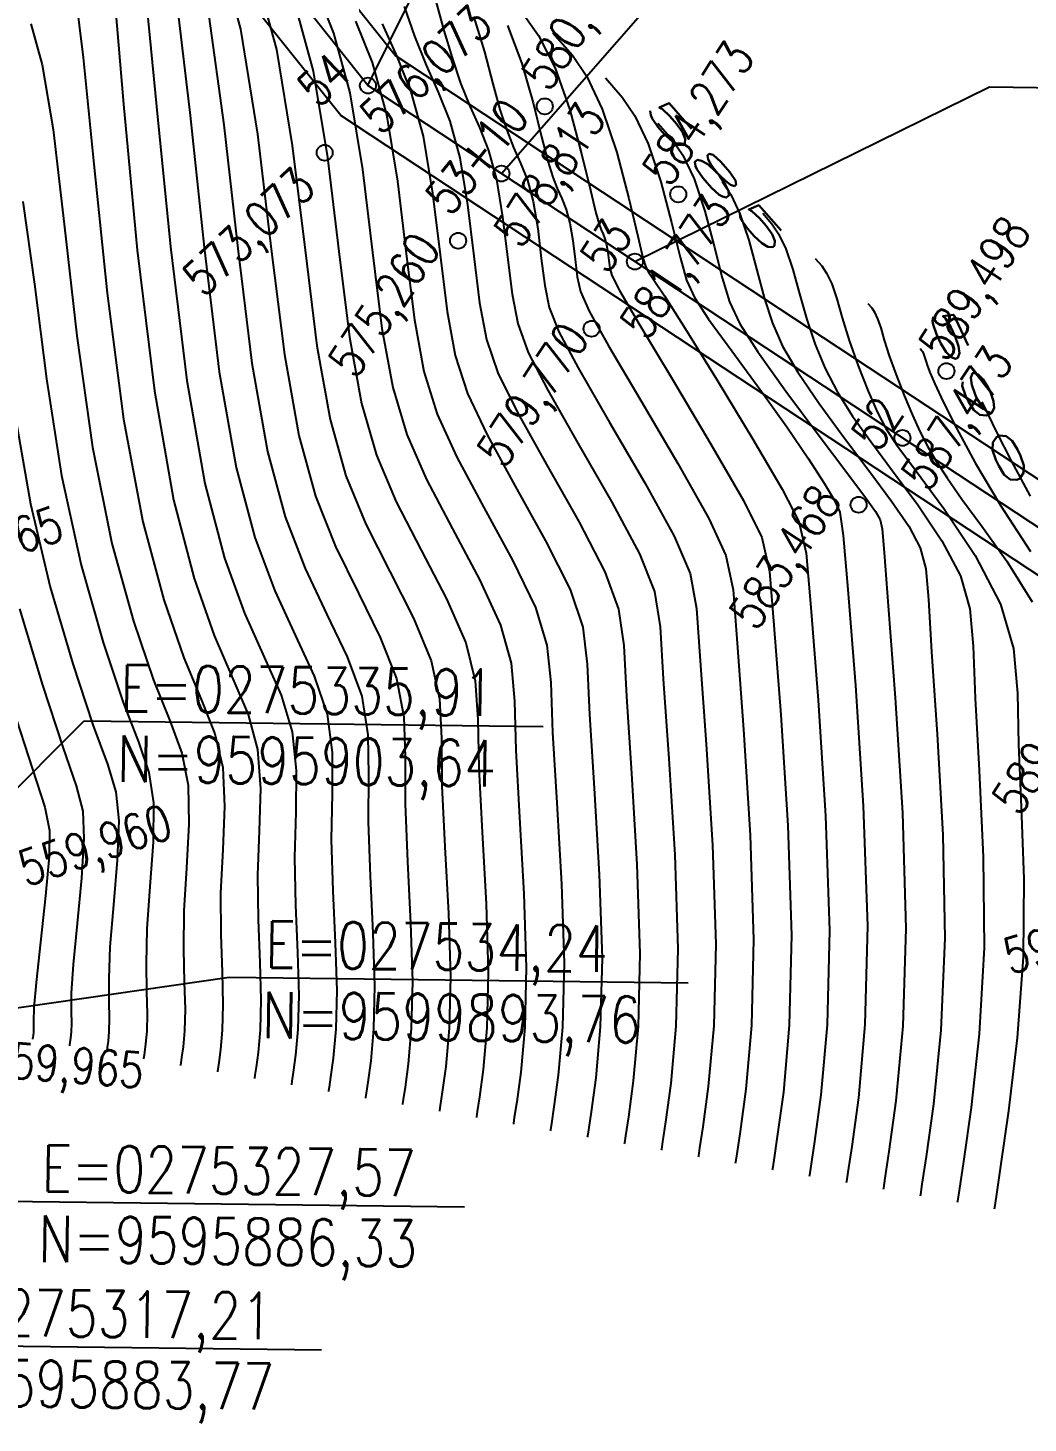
# Model space of a CAD drawing. Header units: millimetres. Extents: x 276147 to 291056, y 9594849 to 9609891.
# Drawn here: x 283620.3 to 283682.9, y 9603522.6 to 9603609.9 of the extents above; entities that cross this region are included whole.
import ezdxf
from ezdxf.enums import TextEntityAlignment as Align

# ---------------------------------------------------------------- set-up
doc = ezdxf.new("R2010")
doc.units = ezdxf.units.MM
doc.header["$LTSCALE"] = 10
doc.linetypes.add('CONTINUO', pattern=[0])
for name, color, linetype in [('Curvas mestras', 30, 'Continuous'), ('Curvas simples', 9, 'Continuous'), ('Curvas texto', 2, 'Continuous'), ('LINHA02', 8, 'Continuous'), ('TEXTO-PAPEL', 7, 'Continuous'), ('TEXTO02', 3, 'Continuous'), ('Top_malha_coord', 8, 'Continuous')]:
    doc.layers.add(name, color=color, linetype=linetype)
doc.styles.add('ROMANS', font='romans.shx', dxfattribs={"width": 0.8, "height": 4})
doc.styles.add('SIMPLEX', font='simplex', dxfattribs={"height": 0.2})

# ---------------------------------------------------------------- blocks, each defined once
blk = doc.blocks.new('Curvas')
at = {"layer": 'Curvas mestras', "linetype": 'CONTINUO'}
for points in [[(275335.411608, 9595956.176751, 565), (275336.113511, 9595953.596493, 565), (275336.805938, 9595949.561094, 565), (275337.501309, 9595943.647199, 565), (275338.285412, 9595936.654597, 565), (275339.262375, 9595929.688862, 565), (275340.488247, 9595923.674985, 565), (275341.826753, 9595918.815631, 565), (275343.093534, 9595915.13288, 565), (275344.127682, 9595912.545015, 565), (275344.862079, 9595910.555116, 565), (275345.253059, 9595908.562463, 565), (275345.295879, 9595906.119519, 565), (275345.141492, 9595903.391473, 565), (275344.979778, 9595900.696694, 565), (275344.952874, 9595898.300349, 565), (275345.011942, 9595896.254787, 565), (275345.060401, 9595894.559157, 565), (275345.026498, 9595893.211823, 565), (275344.937782, 9595892.208021, 565), (275344.84663, 9595891.542209, 565), (275344.793915, 9595891.191295, 565), (275344.774494, 9595891.062011, 565), (275344.771719, 9595891.043542, 565)], [(275346.543162, 9595956.644943, 570), (275347.488345, 9595949.848217, 570), (275348.353797, 9595942.131872, 570), (275349.23556, 9595934.95377, 570), (275350.216207, 9595929.433845, 570), (275351.324423, 9595925.340319, 570), (275352.575422, 9595922.103491, 570), (275353.939055, 9595919.238358, 570), (275355.20373, 9595916.598729, 570), (275356.112494, 9595914.123111, 570), (275356.496683, 9595911.720962, 570), (275356.540789, 9595909.185539, 570), (275356.517592, 9595906.281047, 570), (275356.631126, 9595902.883247, 570), (275356.810435, 9595899.314113, 570), (275356.915815, 9595896.007178, 570), (275356.848244, 9595893.321875, 570), (275356.671428, 9595891.32125, 570), (275356.489758, 9595889.994253, 570), (275356.384694, 9595889.294865, 570), (275356.345987, 9595889.037196, 570), (275356.340457, 9595889.000386, 570)], [(275355.728775, 9595956.345362, 575), (275356.7627, 9595953.752353, 575), (275357.65794, 9595950.5002, 575), (275358.347543, 9595946.329878, 575), (275358.899167, 9595941.794817, 575), (275359.414121, 9595937.651566, 575), (275360.005019, 9595934.432078, 575), (275360.8297, 9595931.769929, 575), (275362.057309, 9595929.074101, 575), (275363.750427, 9595925.931702, 575), (275365.54538, 9595922.642342, 575), (275366.971929, 9595919.683759, 575), (275367.697487, 9595917.322405, 575), (275367.940086, 9595914.979605, 575), (275368.055406, 9595911.8654, 575), (275368.309378, 9595907.466144, 575), (275368.608928, 9595902.373439, 575), (275368.771228, 9595897.455199, 575), (275368.669989, 9595893.431927, 575), (275368.405075, 9595890.434478, 575), (275368.132887, 9595888.446297, 575), (275367.975474, 9595887.398435, 575), (275367.91748, 9595887.012381, 575), (275367.909195, 9595886.95723, 575)], [(275365.224447, 9595956.068641, 580), (275366.125129, 9595953.687924, 580), (275366.8265, 9595951.229122, 580), (275367.359356, 9595949.095101, 580), (275367.757918, 9595947.585017, 580), (275368.070121, 9595946.583167, 580), (275368.347328, 9595945.870139, 580), (275368.627952, 9595945.242924, 580), (275368.898607, 9595944.56414, 580), (275369.132958, 9595943.712809, 580), (275369.313479, 9595942.621124, 580), (275369.45788, 9595941.43396, 580), (275369.592682, 9595940.349362, 580), (275369.793831, 9595939.430311, 580), (275370.334977, 9595938.199539, 580), (275371.539197, 9595936.044711, 580), (275373.5618, 9595932.625045, 580), (275375.887031, 9595928.685956, 580), (275377.831363, 9595925.244407, 580), (275378.898292, 9595922.923848, 580), (275379.339383, 9595920.773671, 580), (275379.593219, 9595917.449754, 580), (275379.987631, 9595912.049042, 580), (275380.407422, 9595905.432765, 580), (275380.626642, 9595898.90322, 580), (275380.491735, 9595893.54198, 580), (275380.138721, 9595889.547707, 580), (275379.776015, 9595886.898341, 580), (275379.566253, 9595885.502005, 580), (275379.488973, 9595884.987566, 580), (275379.477933, 9595884.914074, 580)], [(275378.652236, 9595946.307299, 585), (275379.192509, 9595945.501362, 585), (275379.77232, 9595944.285609, 585), (275380.320637, 9595942.634441, 585), (275380.831245, 9595940.770362, 585), (275381.314137, 9595938.977901, 585), (275381.804733, 9595937.449783, 585), (275382.440165, 9595936.011534, 585), (275383.382996, 9595934.396874, 585), (275384.729302, 9595932.425943, 585), (275386.309228, 9595930.264541, 585), (275387.886434, 9595928.164886, 585), (275389.254578, 9595926.328996, 585), (275390.327302, 9595924.758101, 585), (275391.048248, 9595923.403236, 585), (275391.406312, 9595922.094996, 585), (275391.571419, 9595920.182225, 585), (275391.758753, 9595916.89333, 585), (275392.109049, 9595911.750873, 585), (275392.465259, 9595905.454026, 585), (275392.595887, 9595898.996117, 585), (275392.347209, 9595893.250513, 585), (275391.876584, 9595888.610746, 585), (275391.419143, 9595885.350385, 585), (275391.157033, 9595883.605575, 585), (275391.060466, 9595882.962751, 585), (275391.046671, 9595882.870919, 585)], [(275394.896589, 9595932.531894, 590), (275395.250173, 9595931.805087, 590), (275395.84609, 9595930.603204, 590), (275396.742528, 9595928.836169, 590), (275397.921386, 9595926.631623, 590)]]:
    blk.add_polyline3d(points, dxfattribs=at)
at = {"layer": 'Curvas simples', "linetype": 'CONTINUO'}
for points in [[(275334.916151, 9595945.066587, 564), (275335.649138, 9595939.893232, 564), (275336.391517, 9595933.974608, 564), (275337.32446, 9595927.926868, 564), (275338.559462, 9595922.313136, 564), (275339.92932, 9595917.484433, 564), (275341.197157, 9595913.738758, 564), (275342.165407, 9595911.206346, 564), (275342.793749, 9595909.346393, 564), (275343.081173, 9595907.450334, 564), (275343.055718, 9595904.999231, 564), (275342.861632, 9595902.23266, 564), (275342.672215, 9595899.579823, 564), (275342.617224, 9595897.383769, 564), (275342.652243, 9595895.642922, 564), (275342.689319, 9595894.269553, 564), (275342.662149, 9595893.189812, 564), (275342.591053, 9595892.385375, 564), (275342.518004, 9595891.8518, 564), (275342.475759, 9595891.570581, 564), (275342.460195, 9595891.466974, 564), (275342.457972, 9595891.452173, 564)], [(275334.497623, 9595931.29462, 563), (275335.386546, 9595926.164874, 563), (275336.630677, 9595920.951286, 563), (275338.031887, 9595916.153236, 563), (275339.300779, 9595912.344636, 563), (275340.203133, 9595909.867678, 563), (275340.725419, 9595908.13767, 563), (275340.909286, 9595906.338204, 563), (275340.815557, 9595903.878942, 563), (275340.581773, 9595901.073847, 563), (275340.364653, 9595898.462953, 563), (275340.281573, 9595896.467189, 563), (275340.292545, 9595895.031057, 563), (275340.318236, 9595893.979949, 563), (275340.2978, 9595893.167802, 563), (275340.244323, 9595892.56273, 563), (275340.189379, 9595892.161391, 563), (275340.157603, 9595891.949867, 563), (275340.145896, 9595891.871937, 563), (275340.144224, 9595891.860804, 563)], [(275338.1757, 9595958.135878, 566), (275338.695725, 9595954.055601, 566), (275339.353481, 9595947.401167, 566), (275340.179306, 9595939.334586, 566), (275341.200289, 9595931.450856, 566), (275342.417032, 9595925.036835, 566), (275343.724186, 9595920.146828, 566), (275344.989912, 9595916.527002, 566), (275346.089956, 9595913.883684, 566), (275346.930409, 9595911.763838, 566), (275347.424946, 9595909.674593, 566), (275347.536039, 9595907.239808, 566), (275347.421351, 9595904.550286, 566), (275347.287341, 9595901.813565, 566), (275347.288524, 9595899.216928, 566), (275347.371641, 9595896.866653, 566), (275347.431484, 9595894.848761, 566), (275347.390847, 9595893.233833, 566), (275347.284511, 9595892.030667, 566), (275347.175256, 9595891.232617, 566), (275347.112071, 9595890.812009, 566), (275347.088792, 9595890.657048, 566), (275347.085467, 9595890.634911, 566)], [(275340.585512, 9595958.550108, 567), (275341.205653, 9595951.155135, 567), (275342.0732, 9595942.014575, 567), (275343.138203, 9595933.21285, 567), (275344.345818, 9595926.398684, 567), (275345.621619, 9595921.478025, 567), (275346.886289, 9595917.921124, 567), (275348.052231, 9595915.222352, 567), (275348.99874, 9595912.972561, 567), (275349.596833, 9595910.786722, 567), (275349.7762, 9595908.360097, 567), (275349.70121, 9595905.709099, 567), (275349.594904, 9595902.930435, 567), (275349.624175, 9595900.133508, 567), (275349.731339, 9595897.478518, 567), (275349.802567, 9595895.138366, 567), (275349.755196, 9595893.255844, 567), (275349.631241, 9595891.853313, 567), (275349.503881, 9595890.923026, 567), (275349.430227, 9595890.432723, 567), (275349.403091, 9595890.252085, 567), (275349.399214, 9595890.22628, 567)], [(275342.564768, 9595958.268816, 568), (275343.28319, 9595951.008434, 568), (275344.152964, 9595942.235805, 568), (275345.164135, 9595933.874652, 568), (275346.300682, 9595927.434551, 568), (275347.522312, 9595922.768475, 568), (275348.782667, 9595919.315246, 568), (275350.014505, 9595916.561021, 568), (275351.06707, 9595914.181284, 568), (275351.76872, 9595911.898852, 568), (275352.016361, 9595909.480385, 568), (275351.98107, 9595906.867913, 568), (275351.902466, 9595904.047306, 568), (275351.959825, 9595901.050087, 568), (275352.091038, 9595898.090383, 568), (275352.17365, 9595895.42797, 568), (275352.119545, 9595893.277854, 568), (275351.97797, 9595891.675958, 568), (275351.832507, 9595890.613435, 568), (275351.748383, 9595890.053437, 568), (275351.717389, 9595889.847122, 568), (275351.712962, 9595889.817649, 568)], [(275344.553965, 9595957.45688, 569), (275345.385768, 9595950.428325, 569), (275346.25338, 9595942.183838, 569), (275347.199848, 9595934.414211, 569), (275348.258445, 9595928.434198, 569), (275349.423368, 9595924.054397, 569), (275350.679044, 9595920.709369, 569), (275351.97678, 9595917.89969, 569), (275353.1354, 9595915.390006, 569), (275353.940607, 9595913.010981, 569), (275354.256522, 9595910.600674, 569), (275354.260929, 9595908.026726, 569), (275354.210029, 9595905.164177, 569), (275354.295476, 9595901.966667, 569), (275354.450737, 9595898.702248, 569), (275354.544732, 9595895.717574, 569), (275354.483895, 9595893.299864, 569), (275354.324699, 9595891.498604, 569), (275354.161133, 9595890.303844, 569), (275354.066539, 9595889.674151, 569), (275354.031688, 9595889.442159, 569), (275354.026709, 9595889.409017, 569)], [(275334.701892, 9595919.589437, 562), (275336.134453, 9595914.822039, 562), (275337.404402, 9595910.950514, 562), (275338.240858, 9595908.529009, 562), (275338.657089, 9595906.928948, 562), (275338.737399, 9595905.226074, 562), (275338.575396, 9595902.758654, 562), (275338.301914, 9595899.915033, 562), (275338.05709, 9595897.346082, 562), (275337.945923, 9595895.55061, 562), (275337.932846, 9595894.419192, 562), (275337.947153, 9595893.690345, 562), (275337.933451, 9595893.145791, 562), (275337.897594, 9595892.740084, 562), (275337.860753, 9595892.470982, 562), (275337.839447, 9595892.329153, 562), (275337.831598, 9595892.2769, 562), (275337.830476, 9595892.269436, 562)], [(275347.165557, 9595960.843241, 571), (275348.532358, 9595955.833007, 571), (275349.590923, 9595949.268108, 571), (275350.454213, 9595942.079906, 571), (275351.271272, 9595935.49333, 571), (275352.173969, 9595930.433491, 571), (275353.225479, 9595926.626241, 571), (275354.471799, 9595923.497613, 571), (275355.901329, 9595920.577027, 571), (275357.27206, 9595917.807452, 571), (275358.284381, 9595915.235241, 571), (275358.736844, 9595912.841251, 571), (275358.820648, 9595910.344352, 571), (275358.825155, 9595907.397918, 571), (275358.966777, 9595903.799826, 571), (275359.170134, 9595899.925979, 571), (275359.286898, 9595896.296782, 571), (275359.212593, 9595893.343885, 571), (275359.018158, 9595891.143896, 571), (275358.818384, 9595889.684662, 571), (275358.70285, 9595888.915579, 571), (275358.660285, 9595888.632233, 571), (275358.654205, 9595888.591755, 571)], [(275349.500446, 9595959.208248, 572), (275350.772928, 9595954.572635, 572), (275351.767982, 9595948.55513, 572), (275352.56394, 9595942.011331, 572), (275353.306984, 9595936.032889, 572), (275354.131732, 9595931.433138, 572), (275355.126534, 9595927.912163, 572), (275356.368177, 9595924.891735, 572), (275357.863604, 9595921.915696, 572), (275359.34039, 9595919.016174, 572), (275360.456268, 9595916.34737, 572), (275360.977005, 9595913.961539, 572), (275361.100507, 9595911.503166, 572), (275361.132717, 9595908.514788, 572), (275361.302427, 9595904.716406, 572), (275361.529832, 9595900.537844, 572), (275361.65798, 9595896.586387, 572), (275361.576942, 9595893.365896, 572), (275361.364887, 9595890.966541, 572), (275361.14701, 9595889.37507, 572), (275361.021006, 9595888.536293, 572), (275360.974584, 9595888.22727, 572), (275360.967952, 9595888.183124, 572)], [(275351.917132, 9595957.401635, 573), (275353.067932, 9595953.215157, 573), (275353.961169, 9595947.813379, 573), (275354.675682, 9595941.93916, 573), (275355.342697, 9595936.572448, 573), (275356.089494, 9595932.432785, 573), (275357.027589, 9595929.198085, 573), (275358.264554, 9595926.285857, 573), (275359.825878, 9595923.254364, 573), (275361.40872, 9595920.224897, 573), (275362.628155, 9595917.4595, 573), (275363.217166, 9595915.081828, 573), (275363.380367, 9595912.661979, 573), (275363.44028, 9595909.631659, 573), (275363.638078, 9595905.632985, 573), (275363.889531, 9595901.149709, 573), (275364.029063, 9595896.875991, 573), (275363.941291, 9595893.387906, 573), (275363.711616, 9595890.789187, 573), (275363.475635, 9595889.065479, 573), (275363.339162, 9595888.157007, 573), (275363.288883, 9595887.822307, 573), (275363.2817, 9595887.774493, 573)], [(275334.23702, 9595913.490841, 561), (275335.508024, 9595909.556392, 561), (275336.278583, 9595907.19034, 561), (275336.588759, 9595905.720225, 561), (275336.565512, 9595904.113945, 561), (275336.335235, 9595901.638365, 561), (275336.022054, 9595898.75622, 561), (275335.749527, 9595896.229211, 561), (275335.610272, 9595894.63403, 561), (275335.573147, 9595893.807327, 561), (275335.576071, 9595893.40074, 561), (275335.569101, 9595893.123781, 561), (275335.550865, 9595892.917438, 561), (275335.532128, 9595892.780573, 561), (275335.521291, 9595892.708439, 561), (275335.517299, 9595892.681863, 561), (275335.516729, 9595892.678067, 561)], [(275353.148939, 9595958.56585, 574), (275354.335518, 9595955.589995, 574), (275355.362936, 9595951.857678, 574), (275356.154356, 9595947.071628, 574), (275356.787425, 9595941.866988, 574), (275357.378409, 9595937.112007, 574), (275358.047256, 9595933.432431, 574), (275358.928645, 9595930.484007, 574), (275360.160932, 9595927.679979, 574), (275361.788153, 9595924.593033, 574), (275363.47705, 9595921.43362, 574), (275364.800042, 9595918.571629, 574), (275365.457327, 9595916.202117, 574), (275365.660226, 9595913.820792, 574), (275365.747843, 9595910.74853, 574), (275365.973728, 9595906.549565, 574), (275366.24923, 9595901.761574, 574), (275366.400146, 9595897.165595, 574), (275366.30564, 9595893.409917, 574), (275366.058346, 9595890.611833, 574), (275365.804261, 9595888.755888, 574), (275365.657318, 9595887.777721, 574), (275365.603181, 9595887.417344, 574), (275365.595447, 9595887.365861, 574)], [(275357.39488, 9595956.167125, 576), (275358.30861, 9595954.124875, 576), (275359.189881, 9595951.91471, 576), (275359.952943, 9595949.142722, 576), (275360.54073, 9595945.588127, 576), (275361.01091, 9595941.722646, 576), (275361.449833, 9595938.191125, 576), (275361.962781, 9595935.431725, 576), (275362.730755, 9595933.055851, 576), (275363.953687, 9595930.468223, 576), (275365.712702, 9595927.270371, 576), (275367.61371, 9595923.851065, 576), (275369.143815, 9595920.795888, 576), (275369.937648, 9595918.442694, 576), (275370.219945, 9595916.138418, 576), (275370.362968, 9595912.982271, 576), (275370.645029, 9595908.382724, 576), (275370.968627, 9595902.985304, 576), (275371.142311, 9595897.744804, 576), (275371.034339, 9595893.453938, 576), (275370.751804, 9595890.257124, 576), (275370.461512, 9595888.136706, 576), (275370.29363, 9595887.019149, 576), (275370.231779, 9595886.607418, 576), (275370.222943, 9595886.548599, 576)], [(275358.761078, 9595957.263988, 577), (275359.413588, 9595955.394206, 577), (275360.132992, 9595953.592879, 577), (275360.888446, 9595951.904387, 577), (275361.617063, 9595950.077068, 577), (275362.247947, 9595947.785244, 577), (275362.733918, 9595944.846376, 577), (275363.122653, 9595941.650474, 577), (275363.485546, 9595938.730684, 577), (275363.920544, 9595936.431371, 577), (275364.631811, 9595934.341773, 577), (275365.850064, 9595931.862345, 577), (275367.674977, 9595928.609039, 577), (275369.68204, 9595925.059788, 577), (275371.315702, 9595921.908018, 577), (275372.177809, 9595919.562982, 577), (275372.499804, 9595917.297232, 577), (275372.670531, 9595914.099142, 577), (275372.980679, 9595909.299304, 577), (275373.328326, 9595903.59717, 577), (275373.513394, 9595898.034408, 577), (275373.398688, 9595893.475948, 577), (275373.098534, 9595890.07977, 577), (275372.790138, 9595887.827115, 577), (275372.611786, 9595886.639863, 577), (275372.546077, 9595886.202455, 577), (275372.53669, 9595886.139968, 577)], [(275360.749699, 9595957.591574, 578), (275361.251981, 9595955.754254, 578), (275361.760024, 9595954.037664, 578), (275362.299099, 9595952.457193, 578), (275362.871104, 9595951.018632, 578), (275363.468281, 9595949.6839, 578), (275364.044244, 9595948.239425, 578), (275364.542951, 9595946.427765, 578), (275364.927105, 9595944.104625, 578), (275365.234395, 9595941.578303, 578), (275365.521258, 9595939.270243, 578), (275365.878306, 9595937.431018, 578), (275366.532866, 9595935.627695, 578), (275367.746442, 9595933.256467, 578), (275369.637251, 9595929.947708, 578), (275371.75037, 9595926.26851, 578), (275373.487589, 9595923.020148, 578), (275374.41797, 9595920.683271, 578), (275374.779664, 9595918.456045, 578), (275374.978094, 9595915.216012, 578), (275375.31633, 9595910.215883, 578), (275375.688024, 9595904.209035, 578), (275375.884477, 9595898.324012, 578), (275375.763037, 9595893.497959, 578), (275375.445263, 9595889.902416, 578), (275375.118763, 9595887.517523, 578), (275374.929942, 9595886.260577, 578), (275374.860376, 9595885.797492, 578), (275374.850438, 9595885.731337, 578)], [(275363.129774, 9595956.591887, 579), (275363.7881, 9595954.410348, 579), (275364.305669, 9595952.424678, 579), (275364.758971, 9595950.81134, 579), (275365.18461, 9595949.52018, 579), (275365.609216, 9595948.444386, 579), (275366.048116, 9595947.463412, 579), (275366.471426, 9595946.401783, 579), (275366.837955, 9595945.070287, 579), (275367.120292, 9595943.362875, 579), (275367.346138, 9595941.506131, 579), (275367.55697, 9595939.809803, 579), (275367.836068, 9595938.430665, 579), (275368.433921, 9595936.913617, 579), (275369.642819, 9595934.650589, 579), (275371.599526, 9595931.286377, 579), (275373.8187, 9595927.477233, 579), (275375.659476, 9595924.132277, 579), (275376.658131, 9595921.803559, 579), (275377.059523, 9595919.614858, 579), (275377.285657, 9595916.332883, 579), (275377.65198, 9595911.132463, 579), (275378.047723, 9595904.8209, 579), (275378.255559, 9595898.613616, 579), (275378.127386, 9595893.519969, 579), (275377.791992, 9595889.725061, 579), (275377.447389, 9595887.207932, 579), (275377.248098, 9595885.881291, 579), (275377.174674, 9595885.392529, 579), (275377.164185, 9595885.322706, 579)], [(275366.169988, 9595956.862043, 581), (275367.16878, 9595955.435947, 581), (275368.204667, 9595953.401105, 581), (275369.120485, 9595950.783961, 581), (275369.864901, 9595948.047895, 581), (275370.413043, 9595945.765525, 581), (275370.756864, 9595944.358693, 581), (275370.955631, 9595943.646154, 581), (275371.08544, 9595943.295893, 581), (275371.207787, 9595943.022437, 581), (275371.325789, 9595942.726498, 581), (275371.427962, 9595942.355331, 581), (275371.506666, 9595941.879373, 581), (275371.569623, 9595941.361789, 581), (275371.628394, 9595940.888921, 581), (275371.751593, 9595940.429958, 581), (275372.236032, 9595939.485461, 581), (275373.435574, 9595937.438833, 581), (275375.524075, 9595933.963714, 581), (275377.955361, 9595929.894678, 581), (275380.00325, 9595926.356536, 581), (275381.138453, 9595924.044137, 581), (275381.619242, 9595921.932485, 581), (275381.900782, 9595918.566624, 581), (275382.323281, 9595912.965622, 581), (275382.76712, 9595906.04463, 581), (275382.997725, 9595899.192825, 581), (275382.856084, 9595893.56399, 581), (275382.485451, 9595889.370353, 581), (275382.10464, 9595886.58875, 581), (275381.884409, 9595885.122719, 581), (275381.803272, 9595884.582603, 581), (275381.791681, 9595884.505443, 581)], [(275368.068482, 9595955.605925, 582), (275369.2929, 9595954.213012, 582), (275370.193515, 9595952.869545, 582), (275371.160039, 9595950.842929, 582), (275372.060883, 9595948.123833, 582), (275372.819786, 9595945.249859, 582), (275373.374323, 9595942.895343, 582), (275373.694166, 9595941.547514, 582), (275373.877383, 9595940.945184, 582), (275374.054139, 9595940.640054, 582), (275374.373092, 9595940.187326, 582), (275375.056879, 9595939.156172, 582), (275376.346629, 9595937.119263, 582), (275378.341157, 9595933.885022, 582), (275380.570011, 9595930.204888, 582), (275382.420422, 9595927.066056, 582), (275383.451291, 9595925.045133, 582), (275383.908186, 9595923.076386, 582), (275384.208345, 9595919.683495, 582), (275384.658932, 9595913.882201, 582), (275385.126819, 9595906.656496, 582), (275385.368807, 9595899.482429, 582), (275385.220433, 9595893.586, 582), (275384.83218, 9595889.192999, 582), (275384.433266, 9595886.279159, 582), (275384.202565, 9595884.743433, 582), (275384.11757, 9595884.17764, 582), (275384.105428, 9595884.096812, 582)], [(275371.35156, 9595952.784916, 583), (275372.412679, 9595951.577775, 583), (275373.19318, 9595950.413484, 583), (275374.0308, 9595948.657156, 583), (275374.814134, 9595946.294036, 583), (275375.490272, 9595943.756693, 583), (275376.020927, 9595941.589529, 583), (275376.421551, 9595940.150026, 583), (275376.922547, 9595939.048005, 583), (275377.808054, 9595937.706374, 583), (275379.254804, 9595935.714378, 583), (275381.009879, 9595933.326629, 583), (275382.712953, 9595930.96408, 583), (275384.069104, 9595928.979811, 583), (275385.045036, 9595927.455405, 583), (275385.672859, 9595926.404574, 583), (275386.011615, 9595925.639907, 583), (275386.228066, 9595924.16951, 583), (275386.515908, 9595920.800366, 583), (275386.994582, 9595914.798781, 583), (275387.486518, 9595907.268361, 583), (275387.73989, 9595899.772033, 583), (275387.584783, 9595893.608011, 583), (275387.178909, 9595889.015644, 583), (275386.761892, 9595885.969568, 583), (275386.520721, 9595884.364147, 583), (275386.431869, 9595883.772677, 583), (275386.419176, 9595883.688181, 583)], [(275374.634638, 9595949.963907, 584), (275375.532457, 9595948.942537, 584), (275376.192844, 9595947.957423, 584), (275376.90156, 9595946.471382, 584), (275377.567385, 9595944.464238, 584), (275378.160759, 9595942.263528, 584), (275378.667532, 9595940.283715, 584), (275379.124077, 9595938.785434, 584), (275379.768832, 9595937.414009, 584), (275380.890758, 9595935.660932, 584), (275382.64715, 9595933.206031, 584), (275384.668663, 9595930.482467, 584), (275386.454292, 9595928.111732, 584), (275387.619594, 9595926.560834, 584), (275388.246392, 9595925.678823, 584), (275388.533073, 9595925.160262, 584), (275388.667104, 9595924.5906, 584), (275388.792274, 9595923.118822, 584), (275389.041451, 9595919.7848, 584), (275389.484126, 9595914.020369, 584), (275389.936276, 9595906.825232, 584), (275390.150502, 9595899.591059, 584), (275389.960844, 9595893.490591, 584), (275389.527103, 9595888.820861, 584), (275389.090517, 9595885.659977, 584), (275388.838877, 9595883.984861, 584), (275388.746168, 9595883.367714, 584), (275388.732923, 9595883.27955, 584)], [(275381.200793, 9595944.321889, 586), (275381.772015, 9595943.672062, 586), (275382.192173, 9595943.045301, 586), (275382.643081, 9595942.099835, 586), (275383.073888, 9595940.804644, 586), (275383.501732, 9595939.277197, 586), (275383.960742, 9595937.672086, 586), (275384.485389, 9595936.114132, 586), (275385.111498, 9595934.609059, 586), (275385.875234, 9595933.132817, 586), (275386.811454, 9595931.645855, 586), (275387.949792, 9595930.046616, 586), (275389.318576, 9595928.218039, 586), (275390.889561, 9595926.097157, 586), (275392.408212, 9595923.83738, 586), (275393.563423, 9595921.646211, 586), (275394.145519, 9595919.599392, 586), (275394.350564, 9595917.245628, 586), (275394.476054, 9595914.001861, 586), (275394.733973, 9595909.481377, 586), (275394.994243, 9595904.08282, 586), (275395.041272, 9595898.401175, 586), (275394.733574, 9595893.010436, 586), (275394.226065, 9595888.400631, 586), (275393.747769, 9595885.040794, 586), (275393.475189, 9595883.226289, 586), (275393.374765, 9595882.557788, 586), (275393.360419, 9595882.462287, 586)], [(275384.483871, 9595941.50088, 587), (275384.891793, 9595941.036824, 587), (275385.191838, 9595940.58924, 587), (275385.513841, 9595939.914062, 587), (275385.82714, 9595938.974847, 587), (275386.172218, 9595937.784031, 587), (275386.607347, 9595936.366272, 587), (275387.166045, 9595934.778481, 587), (275387.782832, 9595933.206583, 587), (275388.367472, 9595931.868759, 587), (275388.893606, 9595930.865767, 587), (275389.590356, 9595929.828691, 587), (275390.750718, 9595928.271192, 587), (275392.524545, 9595925.865319, 587), (275394.489123, 9595922.916659, 587), (275396.078598, 9595919.889185, 587), (275396.884726, 9595917.103788, 587), (275397.129709, 9595914.30903, 587), (275397.193356, 9595911.110392, 587), (275397.358896, 9595907.211881, 587), (275397.523226, 9595902.711614, 587), (275397.486658, 9595897.806233, 587), (275397.119938, 9595892.770359, 587), (275396.575546, 9595888.190515, 587), (275396.076394, 9595884.731203, 587), (275395.793345, 9595882.847003, 587), (275395.689063, 9595882.152825, 587), (275395.674166, 9595882.053656, 587)], [(275387.766949, 9595938.679871, 588), (275388.011572, 9595938.401586, 588), (275388.191502, 9595938.133179, 588), (275388.384601, 9595937.728289, 588), (275388.575248, 9595937.158058, 588), (275388.801561, 9595936.394937, 588), (275389.115093, 9595935.411701, 588), (275389.547603, 9595934.212259, 588), (275390.051685, 9595932.925059, 588), (275390.560142, 9595931.709685, 588), (275391.028285, 9595930.679106, 588), (275391.501467, 9595929.759834, 588), (275392.04755, 9595928.831768, 588), (275392.737926, 9595927.773348, 588), (275393.658093, 9595926.457175, 588), (275394.897079, 9595924.75439, 588), (275396.46393, 9595922.581004, 588), (275398.047782, 9595920.032506, 588)], [(275391.050027, 9595935.858862, 589), (275391.13135, 9595935.766348, 589), (275391.191167, 9595935.677118, 589), (275391.255361, 9595935.542515, 589), (275391.318741, 9595935.352946, 589), (275391.393977, 9595935.099252, 589), (275391.498208, 9595934.772381, 589), (275391.66071, 9595934.336624, 589), (275391.959301, 9595933.649625, 589), (275392.483939, 9595932.542371, 589), (275393.314692, 9595930.886006, 589), (275394.49207, 9595928.712301, 589), (275396.046697, 9595926.093188, 589), (275397.9425, 9595923.16544, 589)]]:
    blk.add_polyline3d(points, dxfattribs=at)
at = {"layer": 'Curvas texto', "style": 'SIMPLEX', "width": 3.299405}
for s, rotation, p, p2 in [('585', 311.31658999, (275373.520605, 9595951.009116, 585), (275381.922737, 9595941.450753, 585)), ('590', 295.36935619, (275391.3325, 9595938.297732, 590), (275396.785098, 9595926.798719, 590))]:
    blk.add_text(s, height=1.5, rotation=rotation, dxfattribs=at).set_placement(p, p2, align=Align.FIT)
blk = doc.blocks.new('est 1')
at = {"layer": 'LINHA02'}
for p, q in [((267978.884, 9592730.903), (267988.035, 9592749.506)), ((267987.233, 9592725.4), (268000.203, 9592740.2)), ((267995.583, 9592719.897), (268017.772, 9592730.821)), ((268017.772, 9592730.821), (268046.48, 9592730.463)), ((267952.19, 9592682.227), (267961.132, 9592691.171)), ((267961.132, 9592691.171), (267989.84, 9592690.814)), ((267950.652, 9592672.341), (267970.202, 9592675.145)), ((267970.202, 9592675.145), (267998.91, 9592674.787)), ((267956.208, 9592661.147), (267984.916, 9592660.789)), ((267947.266, 9592652.202), (267975.974, 9592651.844))]:
    blk.add_line(p, q, dxfattribs=at)
at = {"layer": 'TEXTO-PAPEL', "color": 7, "linetype": 'Continuous'}
for p, q in [((267978.884, 9592730.903), (267966.426, 9592746.549)), ((268028.982, 9592697.885), (267978.884, 9592730.903))]:
    blk.add_line(p, q, dxfattribs=at)
for centre in [(267978.884, 9592730.903), (267989.943, 9592729.602), (267976.174, 9592726.701), (267987.233, 9592725.4), (267998.293, 9592724.099), (267984.524, 9592721.198), (267995.583, 9592719.897), (267992.873, 9592715.695), (268015.065, 9592713.045), (268012.32, 9592708.866), (268009.576, 9592704.687)]:
    blk.add_circle(centre, 0.5, dxfattribs=at)
at = {"layer": 'Top_malha_coord', "color": 6}
for p, q in [((267980.592, 9592732.772), (267968.381, 9592748.106)), ((267977.176, 9592729.035), (267964.47, 9592744.992)), ((268031.18, 9592699.43), (267980.592, 9592732.772)), ((268026.784, 9592696.34), (267977.176, 9592729.035))]:
    blk.add_line(p, q, dxfattribs=at)
blk.add_blockref('Curvas', (-7377.619, -3221.409), dxfattribs=at)
at = {"style": 'ROMANS', "width": 0.8}
for s, p in [('E=0275335,91', (267963.423, 9592694.678)), ('N=9595903,64', (267963.213, 9592690.271)), ('E=027534,24', (267972.494, 9592678.651)), ('N=9599893,76', (267972.284, 9592674.244)), ('E=0275327,57', (267958.499, 9592664.653)), ('N=9595886,33', (267958.289, 9592660.246)), ('E=0275317,21', (267949.557, 9592655.708)), ('N=9595883,77', (267949.347, 9592651.301))]:
    blk.add_text(s, height=2.90457, rotation=359.26172, dxfattribs=at).set_placement(p, align=Align.TOP_LEFT)
at = {"layer": 'TEXTO02', "style": 'ROMANS', "width": 0.8}
for s, rotation, p in [('580,125', 56.75876, (267988.359, 9592731.634)), ('576,073', 43.48526, (267978.174, 9592729.338)), ('584,273', 56.75876, (267995.921, 9592725.672)), ('54', 43.48526, (267974.273, 9592731.036)), ('53+10', 51.08854, (267982.321, 9592724.038)), ('578,813', 56.75876, (267986.627, 9592721.827)), ('573,073', 43.48526, (267967.097, 9592719.194)), ('581,773', 56.75876, (267994.517, 9592716.078)), ('53', 56.75876, (267992.026, 9592720.24)), ('589,498', 56.75876, (268013.198, 9592714.731)), ('575,260', 56.75876, (267976.277, 9592713.691)), ('579,770', 56.75876, (267985.577, 9592708.07)), ('587,473', 56.75876, (268012.112, 9592706.614)), ('52', 56.75876, (268008.986, 9592709.118)), ('583,468', 56.75876, (268001.349, 9592697.923)), ('559,965', 18.55528, (267949.981, 9592701.522)), ('589,148', 56.75876, (268017.786, 9592686.342)), ('559,960', 18.55528, (267956.787, 9592682.89)), ('590,470', 16.45837, (268018.415, 9592677.432)), ('559,965', 355.59512, (267955.128, 9592671.166))]:
    blk.add_text(s, height=2.2072, rotation=rotation, dxfattribs=at).set_placement(p, align=Align.TOP_LEFT)

msp = doc.modelspace()

# ---------------------------------------------------------------- block references
at = {"layer": 'Top_malha_coord', "color": 7}
msp.add_blockref('est 1', (15662.706, 10875.351), dxfattribs=at)

doc.saveas('drawing.dxf')
